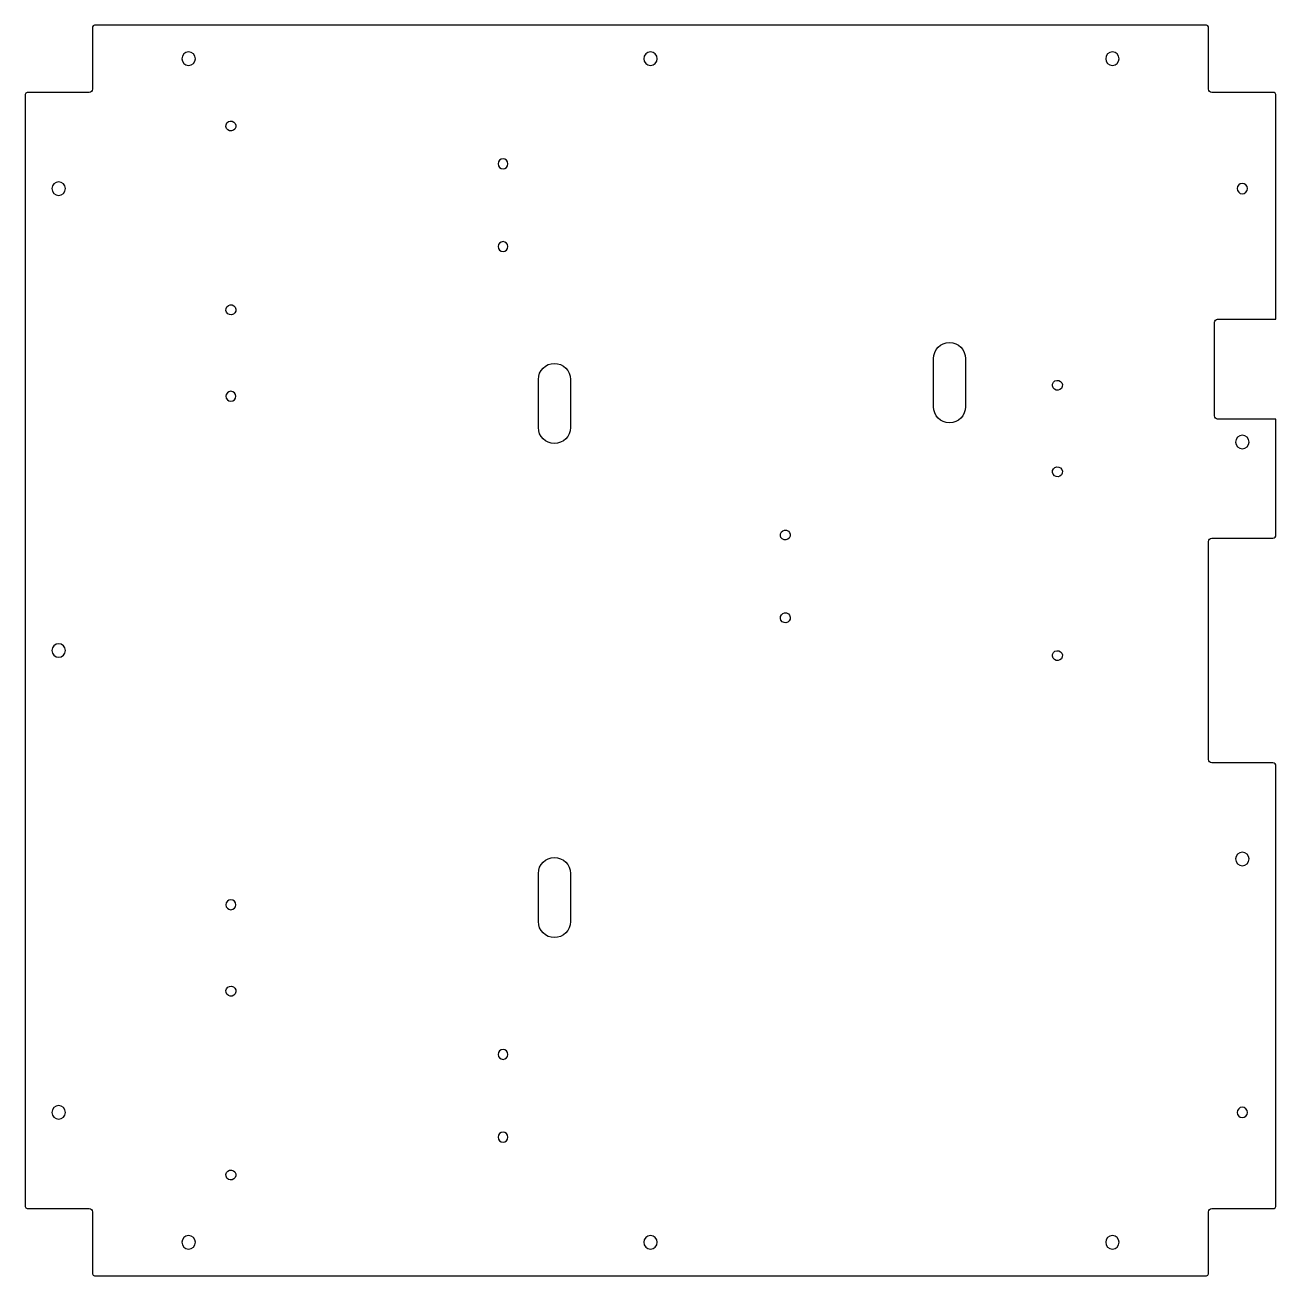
# Model space of a CAD drawing. Header units: millimetres. Extents: x -364 to 26, y -164 to 226.
import ezdxf

# ---------------------------------------------------------------- set-up
doc = ezdxf.new("R2010")
doc.units = ezdxf.units.MM
doc.layers.get('0').update_dxf_attribs({"linetype": 'CONTINUOUS'})

msp = doc.modelspace()

# ---------------------------------------------------------------- linework, layer by layer
for points in [[(26.19, -142.17), (26.19, -5.17, 0.414214), (25.19, -4.17), (6.19, -4.17, -0.414214), (5.19, -3.17), (5.19, 64.83, -0.414214), (6.19, 65.83), (25.19, 65.83, 0.414214), (26.19, 66.83), (26.19, 103), (8, 103, -0.414214), (7, 104), (7, 133.14, -0.414214), (8, 134.14), (26.19, 134.14), (26.19, 203.83, 0.414214), (25.19, 204.83), (6.19, 204.83, -0.414214), (5.19, 205.83), (5.19, 224.83, 0.414214), (4.19, 225.83), (-341.81, 225.83, 0.414214), (-342.81, 224.83), (-342.81, 205.83, -0.414214), (-343.81, 204.83), (-362.81, 204.83, 0.414214), (-363.81, 203.83), (-363.81, -142.17, 0.414214), (-362.81, -143.17), (-343.81, -143.17, -0.414214), (-342.81, -144.17), (-342.81, -163.17, 0.414214), (-341.81, -164.17), (4.19, -164.17, 0.414214), (5.19, -163.17), (5.19, -144.17, -0.414214), (6.19, -143.17), (25.19, -143.17, 0.414214)], [(-80.6, 106.83), (-80.6, 121.83, -1), (-70.6, 121.83), (-70.6, 106.83, -1)], [(-203.78, 100.35), (-203.78, 115.35, -1), (-193.78, 115.35), (-193.78, 100.35, -1)], [(-203.78, -53.69), (-203.78, -38.69, -1), (-193.78, -38.69), (-193.78, -53.69, -1)]]:
    msp.add_lwpolyline(points, format="xyb", close=True)
at = {"extrusion": (2.8026e-45, 1.26218e-29, -1)}
for centre, radius in [((312.81, 215.33, 0), 2.1), ((168.81, 215.33, 0), 2.1), ((24.81, 215.33, 0), 2.1), ((214.79, 182.55, 0), 1.55), ((353.31, 174.83, 0), 2.1), ((-15.69, 174.83, 0), 1.6), ((214.79, 156.75, 0), 1.55), ((299.63, 110.08, 0), 1.55), ((-15.69, 95.83, 0), 2.1), ((353.31, 30.83, 0), 2.1), ((-15.69, -34.17, 0), 2.1), ((299.63, -48.43, 0), 1.55), ((214.79, -95.09, 0), 1.55), ((353.31, -113.17, 0), 2.1), ((-15.69, -113.17, 0), 1.6), ((214.79, -120.89, 0), 1.55), ((312.81, -153.67, 0), 2.1), ((168.81, -153.67, 0), 2.1), ((24.81, -153.67, 0), 2.1)]:
    msp.add_circle(centre, radius, dxfattribs=at)
for centre, major_axis in [((-299.63, 194.36, 0), (-1.5, 0.4)), ((-299.63, 137.06, 0), (-1.5, 0.4)), ((-41.95, 113.51, 0), (-1.5, 0.4)), ((-41.95, 86.53, 0), (-1.5, 0.4)), ((-126.79, 66.84, 0), (-1.5, 0.4)), ((-126.79, 41.04, 0), (-1.5, 0.4)), ((-41.95, 29.23, 0), (-1.5, 0.4)), ((-299.63, -75.4, 0), (-1.5, -0.4)), ((-299.63, -132.7, 0), (-1.5, -0.4))]:
    msp.add_ellipse(centre, major_axis=major_axis, ratio=1)

doc.saveas('drawing.dxf')
